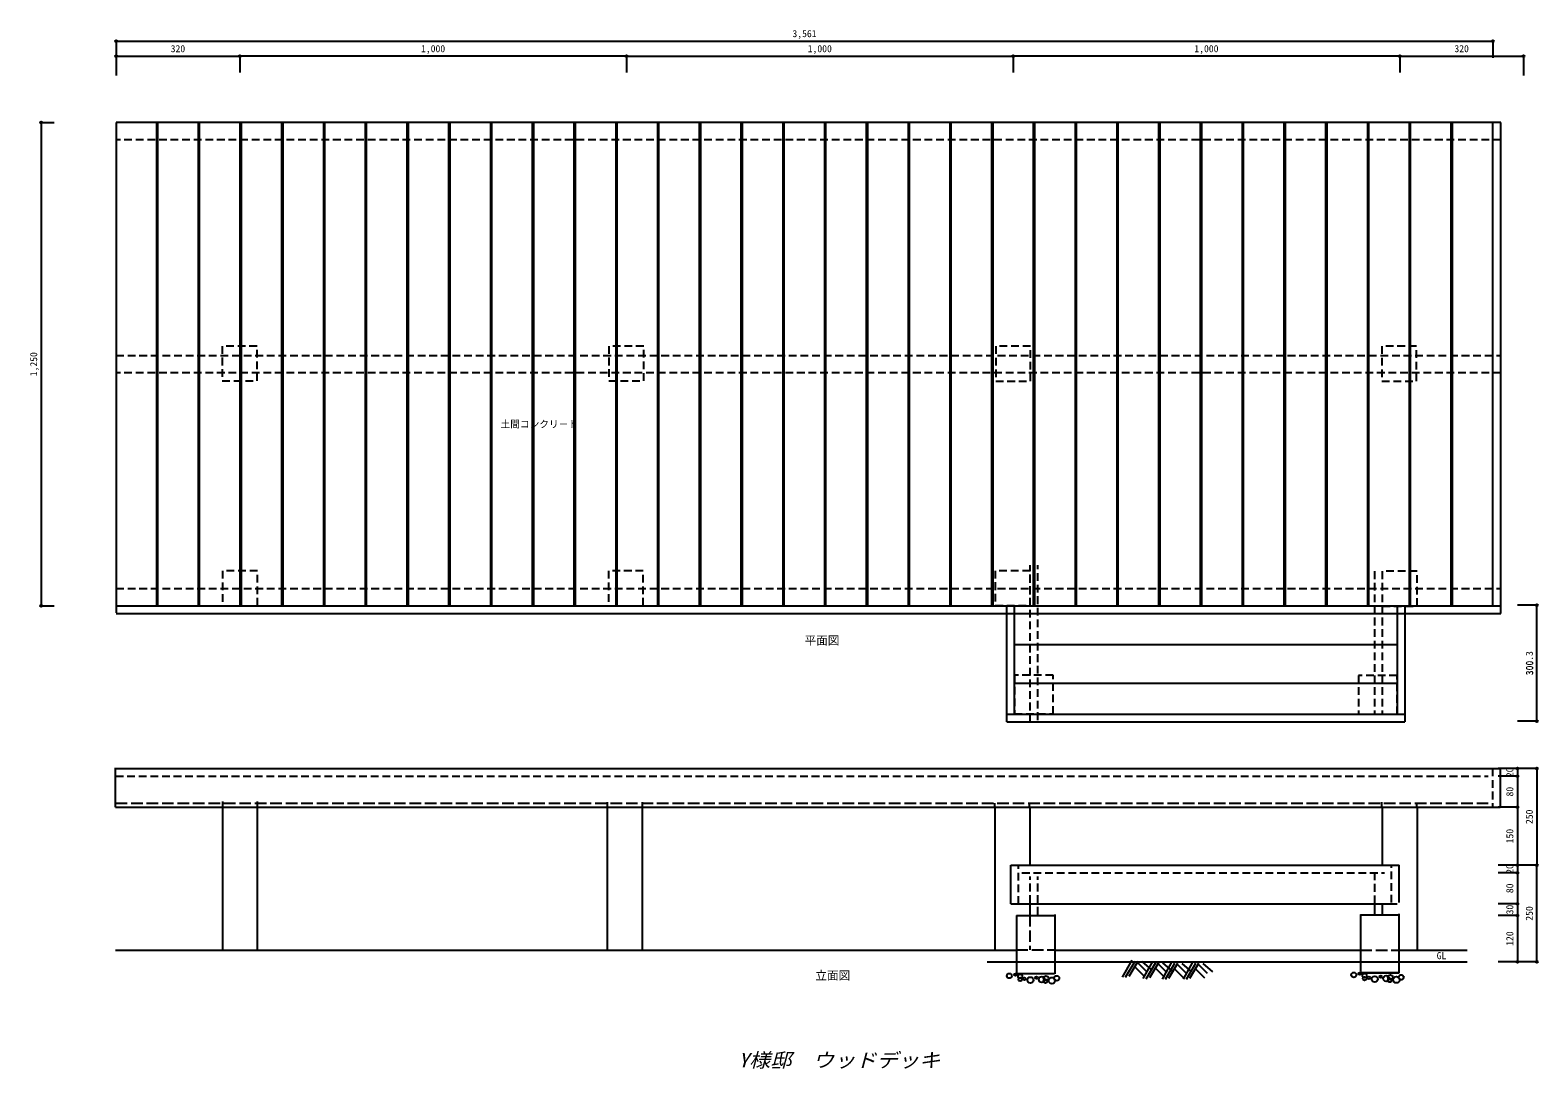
# Model space of a CAD drawing. Units: millimetres at full size, sheet at 1:10. Extents: x -2001 to 1898, y -1330 to 1357.
import ezdxf
from ezdxf.enums import TextEntityAlignment as Align

# ---------------------------------------------------------------- set-up
doc = ezdxf.new("R2010")
doc.units = ezdxf.units.MM
doc.header["$LTSCALE"] = 10
doc.header["$PDMODE"] = 32
doc.header["$PDSIZE"] = 5
doc.linetypes.add('DASHED2', pattern=[3, 2, -1])
doc.linetypes.add('DASHED3', pattern=[4, 3, -1])
doc.layers.add('0-0_芯', color=7, linetype='Continuous')
doc.layers.add('0-C_寸法', color=1, linetype='Continuous')
doc.styles.add('ＭＳ ゴシック', font='')
doc.styles.get('ＭＳ ゴシック').set_extended_font_data('MS Gothic')

msp = doc.modelspace()

# ---------------------------------------------------------------- linework, layer by layer
at = {"layer": '0-0_芯'}
for p, q in [((1801.85, 1117.81), (-1779.15, 1117.81)), ((-1779.15, 1117.81), (-1779.15, -150.25)), ((-1674.15, -132.19), (-1674.15, 1117.81)), ((-1671.15, -132.19), (-1671.15, 1117.81)), ((-1566.15, -132.19), (-1566.15, 1117.81)), ((-1563.15, -132.19), (-1563.15, 1117.81)), ((-1458.15, -132.19), (-1458.15, 1117.81)), ((-1455.15, -132.19), (-1455.15, 1117.81)), ((-1350.15, -132.19), (-1350.15, 1117.81)), ((-1347.15, -132.19), (-1347.15, 1117.81)), ((-1242.15, -132.19), (-1242.15, 1117.81)), ((-1239.15, -132.19), (-1239.15, 1117.81)), ((-1134.15, -132.19), (-1134.15, 1117.81)), ((-1131.15, -132.19), (-1131.15, 1117.81)), ((-1026.15, -132.19), (-1026.15, 1117.81)), ((-1023.15, -132.19), (-1023.15, 1117.81)), ((-918.15, -132.19), (-918.15, 1117.81)), ((-915.15, -132.19), (-915.15, 1117.81)), ((-810.15, -132.19), (-810.15, 1117.81)), ((-807.15, -132.19), (-807.15, 1117.81)), ((-702.15, -132.19), (-702.15, 1117.81)), ((-699.15, -132.19), (-699.15, 1117.81)), ((-594.15, -132.19), (-594.15, 1117.81)), ((-591.15, -132.19), (-591.15, 1117.81)), ((-486.15, -132.19), (-486.15, 1117.81)), ((-483.15, -132.19), (-483.15, 1117.81)), ((-378.15, -132.19), (-378.15, 1117.81)), ((-375.15, -132.19), (-375.15, 1117.81)), ((-270.15, -132.19), (-270.15, 1117.81)), ((-267.15, -132.19), (-267.15, 1117.81)), ((-162.15, -132.19), (-162.15, 1117.81)), ((-159.15, -132.19), (-159.15, 1117.81)), ((-54.15, -132.19), (-54.15, 1117.81)), ((-51.15, -132.19), (-51.15, 1117.81)), ((53.85, -132.19), (53.85, 1117.81)), ((56.85, -132.19), (56.85, 1117.81)), ((161.85, -132.19), (161.85, 1117.81)), ((164.85, -132.19), (164.85, 1117.81)), ((269.85, -132.19), (269.85, 1117.81)), ((272.85, -132.19), (272.85, 1117.81)), ((377.85, -132.19), (377.85, 1117.81)), ((380.85, -132.19), (380.85, 1117.81)), ((485.85, -132.19), (485.85, 1117.81)), ((593.85, -132.19), (593.85, 1117.81)), ((701.85, -132.19), (701.85, 1117.81)), ((-1779.15, -132.19), (1801.85, -132.19))]:
    msp.add_line(p, q, dxfattribs=at)
at = {"layer": '0-C_寸法', "color": 4}
for p, q in [((-1779.15, 1328.1), (-1779.15, 1285.48)), ((-1779.15, 1328.1), (1781.85, 1328.1)), ((1781.85, 1328.1), (1781.85, 1285.48)), ((-1779.15, 1289.16), (-1779.15, 1239.16)), ((-1779.15, 1289.16), (-1459.15, 1289.16)), ((-459.15, 1289.16), (-1459.15, 1289.16)), ((-1459.15, 1289.16), (-1459.15, 1247.42)), ((-459.15, 1289.16), (540.85, 1289.16)), ((-459.15, 1289.16), (-459.15, 1247.42)), ((1540.85, 1289.16), (540.85, 1289.16)), ((540.85, 1289.16), (540.85, 1247.42)), ((1540.85, 1289.16), (1860.85, 1289.16)), ((1540.85, 1289.16), (1540.85, 1247.42)), ((1860.85, 1289.16), (1860.85, 1239.16)), ((-1972.75, 1117.81), (-1939.18, 1117.81)), ((-1972.75, 1117.81), (-1972.75, -132.19)), ((-1972.75, -132.19), (-1939.18, -132.19)), ((1895.4, -130.37), (1845.4, -130.37)), ((1895.4, -430.65), (1895.4, -130.37)), ((1895.4, -430.65), (1845.4, -430.65)), ((1844.92, -552.87), (1794.92, -552.87)), ((1844.92, -572.87), (1794.92, -572.87)), ((1844.92, -552.87), (1844.92, -572.87)), ((1844.92, -572.87), (1844.92, -652.87)), ((1895.4, -552.87), (1845.4, -552.87)), ((1895.4, -552.87), (1895.4, -802.87)), ((1844.92, -652.87), (1794.92, -652.87)), ((1844.92, -652.87), (1844.92, -802.87)), ((1844.92, -802.87), (1794.92, -802.87)), ((1844.92, -802.87), (1844.92, -822.87)), ((1895.4, -802.87), (1845.4, -802.87)), ((1895.4, -1052.87), (1895.4, -802.87)), ((1844.92, -822.87), (1794.92, -822.87)), ((1844.92, -822.87), (1844.92, -902.87)), ((1844.92, -902.87), (1794.92, -902.87)), ((1844.92, -932.87), (1794.92, -932.87)), ((1844.92, -902.87), (1844.92, -932.87)), ((1844.92, -932.87), (1844.92, -1052.87)), ((1844.92, -1052.87), (1794.92, -1052.87)), ((1895.4, -1052.87), (1845.4, -1052.87))]:
    msp.add_line(p, q, dxfattribs=at)
at = {"layer": '0-C_寸法', "color": 7}
for p, q in [((488.85, -132.19), (488.85, 1117.81)), ((596.85, -132.19), (596.85, 1117.81)), ((704.85, -132.19), (704.85, 1117.81)), ((809.85, -132.19), (809.85, 1117.81)), ((812.85, -132.19), (812.85, 1117.81)), ((917.85, -132.19), (917.85, 1117.81)), ((920.85, -132.19), (920.85, 1117.81)), ((1025.85, -132.19), (1025.85, 1117.81)), ((1028.85, -132.19), (1028.85, 1117.81)), ((1133.85, -132.19), (1133.85, 1117.81)), ((1136.85, -132.19), (1136.85, 1117.81)), ((1241.85, -132.19), (1241.85, 1117.81)), ((1244.85, -132.19), (1244.85, 1117.81)), ((1349.85, -132.19), (1349.85, 1117.81)), ((1352.85, -132.19), (1352.85, 1117.81)), ((1457.85, -132.19), (1457.85, 1117.81)), ((1460.85, -132.19), (1460.85, 1117.81)), ((1565.85, -132.19), (1565.85, 1117.81)), ((1568.85, -132.19), (1568.85, 1117.81)), ((1673.85, -132.19), (1673.85, 1117.81)), ((1676.85, -132.19), (1676.85, 1117.81)), ((1781.85, -132.19), (1781.85, 1117.81)), ((1801.85, -152.09), (1801.85, 1117.81)), ((-1779.15, -152.19), (1801.85, -152.19))]:
    msp.add_line(p, q, dxfattribs=at)
at = {"layer": '0-C_寸法', "color": 4, "linetype": 'DASHED2'}
for p, q in [((1801.85, 1072.81), (-1779.15, 1072.81)), ((-1779.15, 515.31), (1801.85, 515.31)), ((1801.85, 470.31), (-1779.15, 470.31)), ((-1779.15, -87.19), (1801.85, -87.19))]:
    msp.add_line(p, q, dxfattribs=at)
at = {"layer": '0-C_寸法', "linetype": 'DASHED2'}
for p, q in [((584.61, -432.63), (584.61, -26.87)), ((604.61, -427.66), (604.61, -26.87)), ((1475.7, -42.88), (1475.7, -410.23)), ((1495.7, -42.88), (1495.7, -409.61)), ((-1780.24, -572.87), (1769.37, -572.87)), ((1780.4, -552.87), (1780.4, -652.87)), ((554.61, -902.87), (554.61, -802.87)), ((1519.17, -899.68), (1519.17, -802.87)), ((563.72, -822.87), (1500.93, -822.87)), ((584.61, -930.74), (584.61, -832.22)), ((604.61, -930.74), (604.61, -832.22)), ((1475.7, -821.7), (1475.7, -929.82))]:
    msp.add_line(p, q, dxfattribs=at)
at = {"layer": '0-C_寸法'}
for p, q in [((524.18, -432.19), (524.18, -132.98)), ((544.18, -410.23), (544.18, -132.98)), ((1533.94, -130.17), (1533.94, -410.23)), ((1553.94, -130.17), (1553.94, -432.19)), ((544.18, -232.19), (1533.94, -232.19)), ((544.18, -332.19), (1533.94, -332.19)), ((525.02, -412.19), (1553.36, -412.19)), ((524.18, -432.19), (1553.94, -432.19)), ((-1781.38, -551.29), (-1781.38, -652.75)), ((-1780.24, -552.87), (1800.4, -552.87)), ((1800.4, -552.87), (1800.4, -652.87)), ((-1780.24, -652.87), (1800.4, -652.87)), ((-1504.2, -638.25), (-1504.2, -1021.54)), ((-1414.2, -638.25), (-1414.2, -1021.54)), ((-508.93, -639.86), (-508.93, -1023.15)), ((-418.93, -639.86), (-418.93, -1023.15)), ((493.93, -651.62), (493.93, -1022.74)), ((583.93, -651.62), (583.93, -800.82)), ((1495.59, -652.63), (1495.59, -801.28)), ((1585.7, -651.93), (1585.7, -1021.44)), ((534.61, -902.87), (534.61, -802.87)), ((534.61, -802.87), (1539.17, -802.87)), ((1539.17, -899.68), (1539.17, -802.87)), ((534.61, -902.87), (1533.94, -902.87)), ((549.25, -932.87), (648.67, -932.87)), ((583.93, -903.2), (583.93, -929.53)), ((649.25, -1084.13), (649.25, -930.74)), ((1438.83, -931.47), (1539.17, -931.47)), ((1439.17, -930.59), (1439.17, -1077.75)), ((1475.25, -902.25), (1475.25, -930.99)), ((1495.59, -901.54), (1495.59, -930.29)), ((1539.17, -1081.47), (1539.17, -929.28)), ((-1780.24, -1022.87), (546.88, -1022.87)), ((648.84, -1022.87), (1438.09, -1022.87)), ((847.67, -1048.96), (822.85, -1092.41)), ((855.43, -1052.06), (830.6, -1093.96)), ((863.19, -1052.06), (839.91, -1090.86)), ((874.05, -1052.06), (898.88, -1073.79)), ((901.08, -1052.58), (876.25, -1096.03)), ((1540.18, -1022.87), (1714.93, -1022.87)), ((474.07, -1052.87), (1714.93, -1052.87)), ((855.43, -1066.03), (878.71, -1089.3)), ((861.64, -1053.62), (884.91, -1076.89)), ((908.83, -1055.68), (884.01, -1097.58)), ((916.59, -1055.68), (893.32, -1094.48)), ((908.83, -1069.65), (932.11, -1092.93)), ((915.04, -1057.24), (938.32, -1080.51)), ((950.73, -1054.13), (925.9, -1097.58)), ((927.45, -1055.68), (952.28, -1077.41)), ((958.49, -1057.24), (933.66, -1099.13)), ((966.25, -1057.24), (942.97, -1096.03)), ((958.49, -1071.2), (981.76, -1094.48)), ((964.69, -1058.79), (987.97, -1082.06)), ((977.11, -1057.24), (1001.94, -1078.96)), ((1005.04, -1054.13), (980.21, -1097.58)), ((1012.8, -1057.24), (987.97, -1099.13)), ((1020.56, -1057.24), (997.28, -1096.03)), ((1012.8, -1071.2), (1036.07, -1094.48)), ((1019, -1058.79), (1042.28, -1082.06)), ((1031.42, -1057.24), (1056.24, -1078.96)), ((1437.59, -1081.47), (1539.17, -1081.47)), ((1439.93, -1080.54), (1538.1, -1080.54))]:
    msp.add_line(p, q, dxfattribs=at)
at = {"layer": '0-C_寸法', "linetype": 'DASHED3'}
for p, q in [((-1780.24, -642.87), (1769.37, -642.87)), ((493.64, -652.52), (493.64, -642.79)), ((583.45, -652.27), (583.45, -643.29)), ((1494.76, -651.86), (1494.76, -640.01)), ((1584.56, -652.84), (1584.56, -641)), ((583.77, -931.74), (583.77, -1021.77)), ((549.14, -1022.24), (648.87, -1022.24)), ((1438.79, -1022.85), (1541.16, -1022.85))]:
    msp.add_line(p, q, dxfattribs=at)
at = {"layer": '0-C_寸法', "linetype": 'DASHED2'}
for points in [[(-1504.68, 449.62), (-1414.68, 449.62), (-1414.68, 539.62), (-1504.68, 539.62)], [(-504.56, 449.62), (-414.56, 449.62), (-414.56, 539.62), (-504.56, 539.62)], [(495.75, 449.24), (585.75, 449.24), (585.75, 539.24), (495.75, 539.24)], [(1494.41, 449.24), (1584.41, 449.24), (1584.41, 539.24), (1494.41, 539.24)], [(-1503.56, -132.01), (-1413.56, -132.01), (-1413.56, -42.01), (-1503.56, -42.01)], [(-505.68, -132.01), (-415.68, -132.01), (-415.68, -42.01), (-505.68, -42.01)], [(494.75, -131.44), (584.75, -131.44), (584.75, -41.44), (494.75, -41.44)], [(544.59, -411.84), (644.59, -411.84), (644.59, -311.84), (544.59, -311.84)], [(1433.8, -412.85), (1533.8, -412.85), (1533.8, -312.85), (1433.8, -312.85)]]:
    msp.add_lwpolyline(points, close=True, dxfattribs=at)
msp.add_lwpolyline([(1495.7, -132.88), (1585.7, -132.88), (1585.7, -42.88), (1495.7, -42.88)], dxfattribs=at)
at = {"layer": '0-C_寸法'}
msp.add_lwpolyline([(549.25, -932.87), (549.25, -1082.87), (647.42, -1082.87)], dxfattribs=at)
for centre, radius in [((531.13, -1089.3), 6.4), ((546.65, -1086.2), 3.1), ((559.06, -1090.86), 5.59), ((600.96, -1093.96), 3.1), ((614.92, -1098.61), 7.76), ((625.78, -1095.51), 6.21), ((653.71, -1095.51), 6.58), ((1421.81, -1086.97), 6.4), ((1437.32, -1083.87), 3.1), ((1449.74, -1088.53), 5.59), ((1449.74, -1096.28), 4.66), ((1460.6, -1094.73), 3.47), ((1476.12, -1097.84), 7.76), ((1491.63, -1091.63), 3.1), ((1505.6, -1096.28), 7.76), ((1516.46, -1093.18), 6.21), ((1531.98, -1099.39), 8.36), ((1544.39, -1093.18), 6.58), ((559.06, -1098.61), 4.66), ((569.92, -1097.06), 3.47), ((585.44, -1100.17), 7.76), ((624.23, -1103.27), 4.91), ((641.3, -1101.72), 8.36), ((1514.91, -1100.94), 4.91)]:
    msp.add_circle(centre, radius, dxfattribs=at)
at = {"layer": '0-C_寸法', "color": 7}
for p in [(-1779.15, 1328.1), (1781.85, 1328.1), (-1779.15, 1289.16), (-1459.15, 1289.16), (-459.15, 1289.16), (540.85, 1289.16), (1540.85, 1289.16), (1860.85, 1289.16), (-1972.75, 1117.81), (-1972.75, -132.19), (1895.4, -130.37), (1895.4, -430.65), (1844.92, -552.87), (1844.92, -572.87), (1895.4, -552.87), (1844.92, -652.87), (1844.92, -802.87), (1895.4, -802.87), (1844.92, -822.87), (1844.92, -902.87), (1844.92, -932.87), (1844.92, -1052.87), (1895.4, -1052.87)]:
    msp.add_point(p, dxfattribs=at)

# ---------------------------------------------------------------- texts
at = {"layer": '0-C_寸法', "color": 7, "style": 'ＭＳ ゴシック'}
for s, p in [('3,561', (-29.9, 1333.1)), ('320', (-1637.9, 1294.16)), ('1,000', (-990.4, 1294.16)), ('1,000', (9.6, 1294.16)), ('1,000', (1009.6, 1294.16)), ('320', (1682.1, 1294.16)), ('土間コンクリ－ト', (-784.68, 322.97)), ('GL', (1636.27, -1051.72))]:
    msp.add_text(s, height=18.33, dxfattribs=at).set_placement(p, align=Align.BOTTOM_LEFT)
for s, p in [('1,250', (-1977.75, 461.56)), ('300.3', (1890.4, -311.76)), ('300', (1891.61, -311.57)), ('20', (1839.92, -575.37)), ('80', (1839.92, -625.37)), ('250', (1890.4, -696.62)), ('150', (1839.92, -746.62)), ('20', (1839.92, -825.37)), ('80', (1839.92, -875.37)), ('30', (1839.92, -930.37)), ('250', (1890.4, -946.62)), ('120', (1839.92, -1011.62))]:
    msp.add_text(s, height=18.33, rotation=90, dxfattribs=at).set_placement(p, align=Align.BOTTOM_LEFT)
at = {"layer": '0-C_寸法', "color": 3, "style": 'ＭＳ ゴシック'}
for s, p in [('平面図', (1.51, -239.59)), ('立面図', (29.46, -1106.15))]:
    msp.add_text(s, height=21.99, dxfattribs=at).set_placement(p, align=Align.BOTTOM_LEFT)
at = {"layer": '0-C_寸法', "color": 6, "style": 'ＭＳ ゴシック', "oblique": 15, "width": 1.1}
msp.add_text('Y様邸\u3000ウッドデッキ', height=36.66, dxfattribs=at).set_placement((-169.71, -1336.76), align=Align.BOTTOM_LEFT)

doc.saveas('drawing.dxf')
